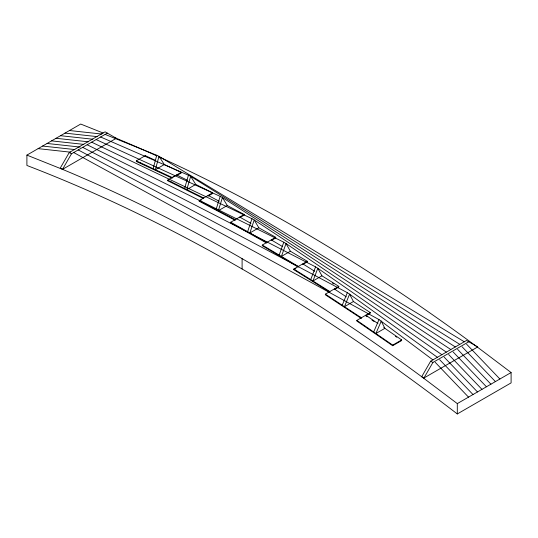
<?xml version="1.0" encoding="UTF-8"?>
<svg xmlns="http://www.w3.org/2000/svg" width="538" height="538" viewBox="0 0 538 538"><rect width="100%" height="100%" fill="white"/><g stroke="black" fill="none" stroke-linecap="round" stroke-linejoin="round"><path stroke-width="0.81" d="M262.282 245.059L262.275 245.705L298.301 267.083L298.308 266.438L262.282 245.059L275.718 237.285L275.725 237.937L271.239 240.526M87.169 144.762L283.782 242.214L286.028 243.546L290.385 251.239L307.279 261.26L307.272 261.905L302.786 264.494L302.807 263.862L314.764 271.334M329.821 292.181L293.822 269.673L293.842 269.034L307.279 261.26M82.691 147.351L315.577 266.875L317.817 268.274L321.932 275.819L338.812 286.371L338.785 287.003L334.3 289.592M325.376 294.145L325.335 294.77L361.28 318.402L361.321 317.783L325.376 294.145L338.812 286.371M78.205 149.941L347.333 292.672L349.572 294.138L353.432 301.522L370.285 312.605L370.245 313.23L366.405 315.443M370.285 312.605L356.855 320.379L356.795 320.991L392.659 345.726L401.624 340.547L401.678 339.935L383.749 327.568M392.659 345.726L392.713 345.114L401.678 339.935M153.135 168.67L156.746 155.274L105.105 134.406M184.568 188.502L188.428 175.22L100.619 136.995M216.068 209.524L220.183 196.377L96.141 139.584M247.614 231.723L251.972 218.71L91.655 142.173M279.175 255.086L283.782 242.214M310.722 279.592L315.577 266.875M342.229 305.228L347.333 292.672M373.668 331.98L379.021 319.585L73.719 152.53M156.545 155.778A1838.716 1061.588 60 0 0 116.316 138.293L105.105 131.823L69.241 152.53L60.269 168.058L62.516 169.356A1838.716 1061.588 60 0 1 421.684 376.721L423.931 378.012L477.731 346.949L466.52 340.48L430.656 361.186L421.684 376.721L457.3 403.601L457.3 413.951L511.1 382.888L511.1 372.538L475.484 345.658A1838.716 1061.588 60 0 0 158.784 156.793M457.3 413.951A1838.716 1061.588 60 0 0 26.9 165.462L26.9 155.112L62.516 169.356L71.48 153.821L107.344 133.115M423.931 378.012L432.895 362.484L468.759 341.778M26.9 155.112L80.7 124.049L103.155 133.027M62.516 169.356L116.316 138.293L114.762 137.674M172.234 178.199L136.376 161.521L136.322 160.849L145.287 155.67L155.522 160.432M176.72 175.61L181.205 173.021L181.145 172.348L164.332 164.527L155.368 169.705L158.979 156.309L156.746 155.274M181.145 172.348L172.18 177.52L136.322 160.849M203.7 198.656L167.755 180.788L167.715 180.116L176.679 174.944L187.675 180.405M219.168 201.239L208.159 195.408L208.179 196.067L212.665 193.485L212.624 192.812L195.771 184.433L186.807 189.611L190.667 176.336L188.428 175.22M199.188 200.587L235.193 219.645L235.214 220.304L199.215 201.246L199.188 200.587L212.624 192.812M199.215 201.246L201.286 200.055M250.95 223.384L239.692 217.063L239.699 217.715L244.178 215.126L244.158 214.467L227.278 205.529L218.307 210.708L222.423 197.56L220.183 196.377M266.041 242.712L230.728 222.893L230.721 222.241L244.158 214.467M275.718 237.285L258.825 227.803L249.861 232.981L254.218 219.968L251.972 218.71M290.385 251.239L281.414 256.418L286.028 243.546L446.345 352.128M293.822 269.673L295.887 268.475M321.932 275.819L312.961 280.991L317.817 268.274L441.859 354.717M353.432 301.522L344.468 306.7L349.572 294.138L437.381 357.306M457.3 403.601L511.1 372.538M69.489 130.519L101.79 134.049M65.011 133.108L97.311 136.639M60.525 135.697L92.825 139.221M56.039 138.286L88.34 141.81M51.561 140.875L83.861 144.399M47.075 143.464L80.202 147.082M42.589 146.047L74.89 149.577M38.111 148.636L70.411 152.167M167.715 180.116L203.66 197.991M230.721 222.241L266.754 242.463L266.761 243.115M69.241 152.53L71.48 153.821M430.656 361.186L432.895 362.484M271.246 239.887L282.511 246.565M464.281 341.778L158.979 156.309L164.332 164.527M459.795 344.367L190.667 176.336L195.771 184.433M332.43 283.035L333.842 283.916M293.842 269.034L329.841 291.549M455.309 346.949L222.423 197.56L227.278 205.529M334.34 288.973L346.277 296.821M450.831 349.539L254.218 219.968L258.825 227.803M379.021 319.585L432.895 359.895M365.82 315.201L377.925 323.553M365.766 315.813L367.145 316.768M371.973 320.097L374.038 321.522M395.417 336.27L396.802 337.218M356.855 320.379L392.713 345.114M466.574 344.179L499.889 379.008M462.095 346.768L495.411 381.597M457.609 349.357L490.925 384.186M453.124 351.946L486.439 386.775M448.645 354.529L481.961 389.364M444.159 357.118L477.475 391.953M439.674 359.707L472.989 394.536M435.195 362.296L468.511 397.125M145.287 155.67L145.341 156.343M242.1 258.644L242.1 269M171.958 177.594A0.794 0.41 -4.6 0 1 171.561 177.264M177.627 174.581A0.794 0.41 -4.6 0 1 177.231 174.964M140.748 163.027A0.794 0.41 -4.6 0 1 140.189 162.765M203.095 197.829A0.794 0.424 -3.3 0 1 203.014 197.728M171.911 182.321A0.794 0.424 -3.3 0 1 171.541 182.079M203.055 202.691A0.794 0.437 -2 0 1 202.974 202.591M360.648 317.212A0.794 0.491 3.6 0 1 360.521 317.104M271.656 239.666A0.794 0.451 -0.7 0 1 271.461 239.713M381.254 321.125L375.901 333.513L384.865 328.341L381.254 321.125"/></g></svg>
